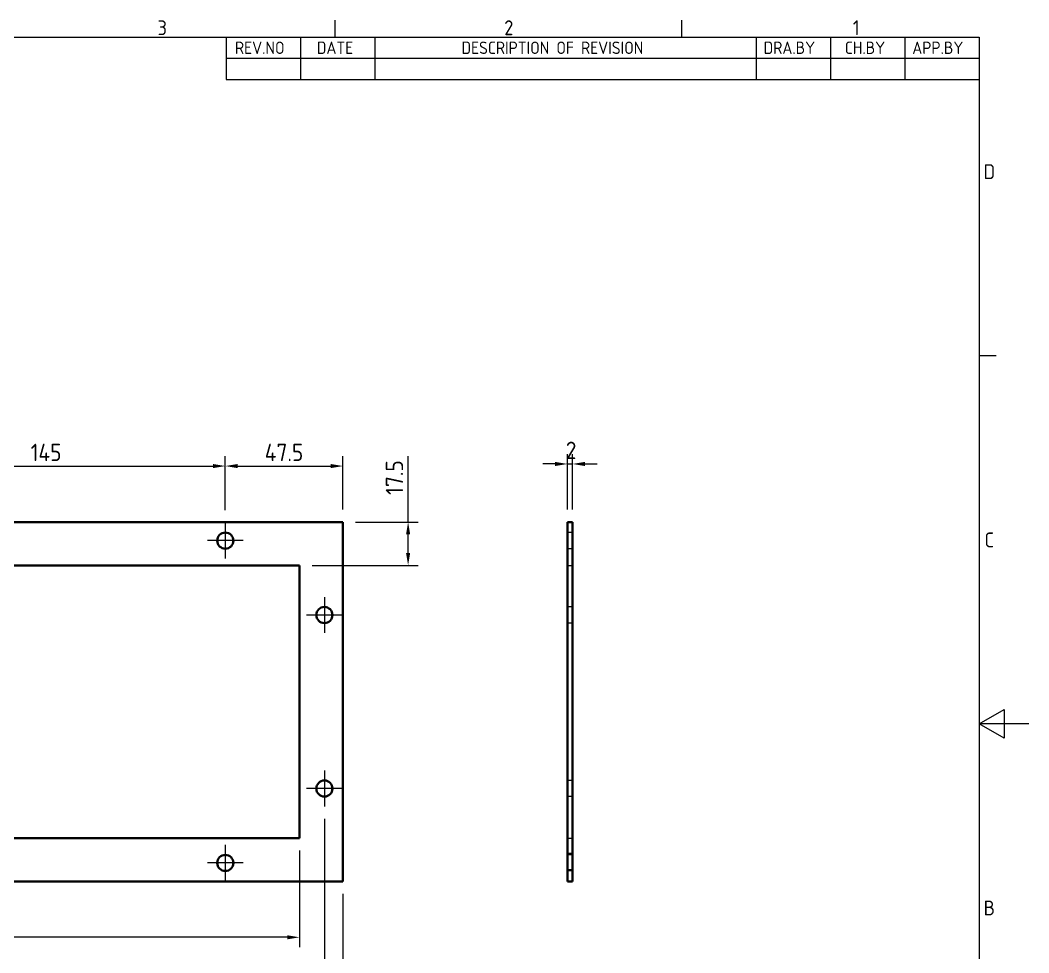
# Model space of a CAD drawing. Header units: millimetres. Extents: x 0 to 840, y 0 to 594.
# Drawn here: x 432.9 to 840, y 204.6 to 580.8 of the extents above; entities that cross this region are included whole.
import ezdxf

# ---------------------------------------------------------------- set-up
doc = ezdxf.new("R2010")
doc.units = ezdxf.units.MM
doc.header["$LTSCALE"] = 2
doc.linetypes.add('CHAIN', pattern=[0.7087, 0.4724, -0.0591, 0.1181, -0.0591])
doc.linetypes.add('DASHED', pattern=[0.2067, 0.1654, -0.0413])
doc.layers.get('0').update_dxf_attribs({"color": 3, "lineweight": 25, "true_color": 0x00ff00})
for name, color, linetype, lineweight, true_color in [('가려진 것(ISO)', 2, 'DASHED', 18, 0xffff00), ('가시적인 것(ISO)', 3, 'Continuous', 40, 0x00ff00), ('기호(ISO)', 5, 'Continuous', 25, 0x0000ff), ('중심 표식(ISO)', 1, 'Continuous', 25, 0xff0000), ('치수(ISO)', 2, 'Continuous', 25, 0xffff00)]:
    doc.layers.add(name, color=color, linetype=linetype, lineweight=lineweight, true_color=true_color)
doc.layers.add('경계(ISO)', color=7, linetype='Continuous', lineweight=25)
doc.styles.add('ISO ProportionalPSTEK', font='isocp.shx')
doc.styles.add('문자 텍스트_PSTEK_POSCO', font='isocp.shx')
doc.styles.add('치수 텍스트_PSTEK_POSCO', font='isocp.shx')
doc.dimstyles.new('치수_PSTEK_POSCO', dxfattribs={"dimscale": 2, "dimtxt": 3.5, "dimasz": 2.5, "dimexe": 2, "dimexo": 2.5, "dimgap": 1, "dimtad": 1, "dimrnd": 1e-08, "dimdsep": 46, "dimtxsty": '치수 텍스트_PSTEK_POSCO', "dimcen": 0.09, "dimdle": 10, "dimclrd": 7, "dimclre": 7, "dimclrt": 2, "dimadec": 1, "dimazin": 2, "dimtfac": 1, "dimtmove": 0, "dimatfit": 3, "dimfxl": 1, "dimtolj": 1, "dimlwd": -1, "dimlwe": -1, "dimarcsym": 0})

# ---------------------------------------------------------------- blocks, each defined once
blk = doc.blocks.new('경계 Default Border')
at = {"layer": '경계(ISO)'}
for p, q in [((280, 287.0000076293945), (280, 290.4000091552734)), ((350, 287.0000076293945), (350, 290.4000091552734)), ((410, 222.7499961853027), (413.4000015258789, 222.7499961853027))]:
    blk.add_line(p, q, dxfattribs=at)
at = {"layer": '경계(ISO)', "flags": 128}
for points in [[(10, 10), (10, 287.0000076293945), (410, 287.0000076293945), (410, 10), (10, 10)], [(420, 148.5000038146973), (410, 148.5000038146973), (415, 151.3867473602295), (415, 145.6132507324219), (410, 148.5000038146973)]]:
    blk.add_lwpolyline(points, dxfattribs=at)
at = {"layer": '경계(ISO)', "color": 2, "true_color": 0xffff00, "char_height": 3.00000011920929, "attachment_point": 7, "style": '문자 텍스트_PSTEK_POSCO'}
for s, insert in [('3', (244.1685395229535, 287.3713945155963)), ('2', (314.127739416884, 287.3713945155963)), ('1', (384.4860661041481, 287.4)), ('D', (410.878270202895, 258.3463944559917)), ('C', (411.0445395201643, 184.0963944559917)), ('B', (410.878270202895, 109.8463944559917))]:
    blk.add_mtext(s, dxfattribs=dict(at, insert=insert))
blk = doc.blocks.new('리비전 내역')
at = {"layer": '기호(ISO)'}
for p, q in [((258, 287.0000076293945), (410, 287.0000076293945)), ((258, 287.0000076293945), (258, 282.7200076293945)), ((273, 287.0000076293945), (273, 282.7200076293945)), ((288, 287.0000076293945), (288, 282.7200076293945)), ((365, 287.0000076293945), (365, 282.7200076293945)), ((380, 287.0000076293945), (380, 282.7200076293945)), ((395, 287.0000076293945), (395, 282.7200076293945)), ((410, 287.0000076293945), (410, 282.7200076293945)), ((258, 282.7200076293945), (410, 282.7200076293945)), ((258, 282.7200076293945), (258, 278.4400076293945)), ((273, 282.7200076293945), (273, 278.4400076293945)), ((288, 282.7200076293945), (288, 278.4400076293945)), ((365, 282.7200076293945), (365, 278.4400076293945)), ((380, 282.7200076293945), (380, 278.4400076293945)), ((395, 282.7200076293945), (395, 278.4400076293945)), ((410, 282.7200076293945), (410, 278.4400076293945)), ((258, 278.4400076293945), (410, 278.4400076293945))]:
    blk.add_line(p, q, dxfattribs=at)
at = {"layer": '기호(ISO)', "color": 2, "true_color": 0xffff00, "char_height": 2.5, "attachment_point": 7, "style": 'ISO ProportionalPSTEK'}
for s, insert in [('REV.NO', (259.7871163682308, 283.5831900503393)), ('DATE', (276.3142317728366, 283.5831900503393)), ('DESCRIPTION OF REVISION', (305.5070204333629, 283.5831900503393)), ('DRA.BY', (366.4757339553204, 283.5831900503393)), ('CH.BY', (382.8642915086117, 283.5831900503393)), ('APP.BY', (396.4777339604404, 283.5831900503393))]:
    blk.add_mtext(s, dxfattribs=dict(at, insert=insert))
blk = doc.blocks.new('*D24')
at = {"layer": 'Defpoints', "color": 0, "transparency": 16777216}
for p in [(515.6834532949595, 400.955021213748), (370.6834532949594, 378.1198823561219), (515.6834532949595, 378.1198823561219)]:
    blk.add_point(p, dxfattribs=at)
at = {"layer": '치수(ISO)', "color": 7, "transparency": 16777216}
for p, q in [((370.6834532949594, 383.1198823561219), (370.6834532949594, 404.955021213748)), ((515.6834532949595, 383.1198823561219), (515.6834532949595, 404.955021213748)), ((375.6834532949594, 400.955021213748), (510.6834532949595, 400.955021213748))]:
    blk.add_line(p, q, dxfattribs=at)
for points in [[(375.6834532949594, 401.7883545470813), (375.6834532949594, 400.1216878804147), (370.6834532949594, 400.955021213748)], [(510.6834532949595, 401.7883545470813), (510.6834532949595, 400.1216878804147), (515.6834532949595, 400.955021213748)]]:
    blk.add_solid(points, dxfattribs=at)
at = {"layer": '치수(ISO)', "color": 2, "transparency": 16777216, "insert": (437.1084785481289, 406.455021213748), "char_height": 7, "attachment_point": 4, "style": '치수 텍스트_PSTEK_POSCO'}
blk.add_mtext('\\A1;145', dxfattribs=at)
blk = doc.blocks.new('*D25')
at = {"layer": 'Defpoints', "color": 0, "transparency": 16777216}
for p in [(563.1834532949595, 400.955021213748), (515.6834532949595, 378.1198823561219), (563.1834532949595, 378.3698823561219)]:
    blk.add_point(p, dxfattribs=at)
at = {"layer": '치수(ISO)', "color": 7, "transparency": 16777216}
for p, q in [((515.6834532949595, 383.1198823561219), (515.6834532949595, 404.955021213748)), ((563.1834532949595, 383.3698823561219), (563.1834532949595, 404.955021213748)), ((520.6834532949595, 400.955021213748), (558.1834532949595, 400.955021213748))]:
    blk.add_line(p, q, dxfattribs=at)
for points in [[(520.6834532949595, 401.7883545470813), (520.6834532949595, 400.1216878804147), (515.6834532949595, 400.955021213748)], [(558.1834532949595, 401.7883545470813), (558.1834532949595, 400.1216878804147), (563.1834532949595, 400.955021213748)]]:
    blk.add_solid(points, dxfattribs=at)
at = {"layer": '치수(ISO)', "color": 2, "transparency": 16777216, "insert": (531.6084785481289, 406.455021213748), "char_height": 7, "attachment_point": 4, "style": '치수 텍스트_PSTEK_POSCO'}
blk.add_mtext('\\A1;47.5', dxfattribs=at)
blk = doc.blocks.new('*D26')
at = {"layer": 'Defpoints', "color": 0, "transparency": 16777216}
for p in [(195.6834532949594, 250.8698823561218), (545.6834532949595, 250.8698823561219), (195.6834532949594, 210.8698823561218)]:
    blk.add_point(p, dxfattribs=at)
at = {"layer": '치수(ISO)', "color": 7, "transparency": 16777216}
for p, q in [((195.6834532949594, 245.8698823561218), (195.6834532949594, 206.8698823561218)), ((545.6834532949595, 245.8698823561219), (545.6834532949595, 206.8698823561218)), ((540.6834532949595, 210.8698823561218), (200.6834532949594, 210.8698823561218))]:
    blk.add_line(p, q, dxfattribs=at)
for points in [[(200.6834532949594, 211.7032156894552), (200.6834532949594, 210.0365490227885), (195.6834532949594, 210.8698823561218)], [(540.6834532949595, 211.7032156894552), (540.6834532949595, 210.0365490227885), (545.6834532949595, 210.8698823561218)]]:
    blk.add_solid(points, dxfattribs=at)
at = {"layer": '치수(ISO)', "color": 2, "transparency": 16777216, "insert": (364.3806973894476, 216.3698823561218), "char_height": 7, "attachment_point": 4, "style": '치수 텍스트_PSTEK_POSCO'}
blk.add_mtext('\\A1;350', dxfattribs=at)
blk = doc.blocks.new('*D27')
at = {"layer": 'Defpoints', "color": 0, "transparency": 16777216}
for p in [(185.6834532949593, 263.6198823561219), (555.6834532949595, 263.6198823561219), (555.6834532949595, 188.7874352553135)]:
    blk.add_point(p, dxfattribs=at)
at = {"layer": '치수(ISO)', "color": 7, "transparency": 16777216}
for p, q in [((185.6834532949593, 258.6198823561219), (185.6834532949593, 184.7874352553135)), ((555.6834532949595, 258.6198823561219), (555.6834532949595, 184.7874352553135)), ((190.6834532949593, 188.7874352553135), (550.6834532949595, 188.7874352553135))]:
    blk.add_line(p, q, dxfattribs=at)
for points in [[(190.6834532949593, 189.6207685886469), (190.6834532949593, 187.9541019219802), (185.6834532949593, 188.7874352553135)], [(550.6834532949595, 189.6207685886469), (550.6834532949595, 187.9541019219802), (555.6834532949595, 188.7874352553135)]]:
    blk.add_solid(points, dxfattribs=at)
at = {"layer": '치수(ISO)', "color": 2, "transparency": 16777216, "insert": (364.3806973894476, 194.2874352553135), "char_height": 7, "attachment_point": 4, "style": '치수 텍스트_PSTEK_POSCO'}
blk.add_mtext('\\A1;370', dxfattribs=at)
blk = doc.blocks.new('*D28')
at = {"layer": 'Defpoints', "color": 0, "transparency": 16777216}
for p in [(178.1834532949594, 233.3698823561219), (563.1834532949595, 233.3698823561219), (178.1834532949594, 165.3709458351518)]:
    blk.add_point(p, dxfattribs=at)
at = {"layer": '치수(ISO)', "color": 7, "transparency": 16777216}
for p, q in [((178.1834532949594, 228.3698823561219), (178.1834532949594, 161.3709458351518)), ((563.1834532949595, 228.3698823561219), (563.1834532949595, 161.3709458351518)), ((558.1834532949595, 165.3709458351518), (183.1834532949594, 165.3709458351518))]:
    blk.add_line(p, q, dxfattribs=at)
for points in [[(183.1834532949594, 166.2042791684852), (183.1834532949594, 164.5376125018185), (178.1834532949594, 165.3709458351518)], [(558.1834532949595, 166.2042791684852), (558.1834532949595, 164.5376125018185), (563.1834532949595, 165.3709458351518)]]:
    blk.add_solid(points, dxfattribs=at)
at = {"layer": '치수(ISO)', "color": 2, "transparency": 16777216, "insert": (364.2384785481288, 170.8709458351518), "char_height": 7, "attachment_point": 4, "style": '치수 텍스트_PSTEK_POSCO'}
blk.add_mtext('\\A1;385', dxfattribs=at)
blk = doc.blocks.new('*D34')
at = {"layer": 'Defpoints', "color": 0, "transparency": 16777216}
for p in [(655.8101027239547, 401.7990128020438), (653.8101027239547, 378.3698823561219), (655.8101027239547, 378.3698823561219)]:
    blk.add_point(p, dxfattribs=at)
at = {"layer": '치수(ISO)', "color": 7, "transparency": 16777216}
for p, q in [((653.8101027239547, 383.3698823561219), (653.8101027239547, 405.7990128020438)), ((655.8101027239547, 383.3698823561219), (655.8101027239547, 405.7990128020438)), ((648.8101027239547, 401.7990128020438), (643.8101027239547, 401.7990128020438)), ((653.8101027239547, 401.7990128020438), (655.8101027239547, 401.7990128020438)), ((660.8101027239547, 401.7990128020438), (665.8101027239547, 401.7990128020438))]:
    blk.add_line(p, q, dxfattribs=at)
for points in [[(648.8101027239547, 402.6323461353771), (648.8101027239547, 400.9656794687104), (653.8101027239547, 401.7990128020438)], [(660.8101027239547, 402.6323461353771), (660.8101027239547, 400.9656794687104), (655.8101027239547, 401.7990128020438)]]:
    blk.add_solid(points, dxfattribs=at)
at = {"layer": '치수(ISO)', "color": 2, "transparency": 16777216, "insert": (653.1110180782855, 407.2997017784217), "char_height": 7, "attachment_point": 4, "style": '치수 텍스트_PSTEK_POSCO'}
blk.add_mtext('\\A1;2', dxfattribs=at)
blk = doc.blocks.new('*D35')
at = {"layer": 'Defpoints', "color": 0, "transparency": 16777216}
for p in [(563.1834532949595, 378.3698823561219), (589.4623326960794, 378.3698823561219), (545.6834532949595, 360.8698823561219)]:
    blk.add_point(p, dxfattribs=at)
at = {"layer": '치수(ISO)', "color": 7, "transparency": 16777216}
for p, q in [((589.4623326960794, 378.3698823561219), (589.4623326960794, 404.9082890266412)), ((568.1834532949595, 378.3698823561219), (593.4623326960794, 378.3698823561219)), ((589.4623326960794, 365.8698823561219), (589.4623326960794, 373.3698823561219)), ((550.6834532949595, 360.8698823561219), (593.4623326960794, 360.8698823561219))]:
    blk.add_line(p, q, dxfattribs=at)
for points in [[(588.6289993627461, 373.3698823561219), (590.2956660294128, 373.3698823561219), (589.4623326960794, 378.3698823561219)], [(588.6289993627461, 365.8698823561219), (590.2956660294128, 365.8698823561219), (589.4623326960794, 360.8698823561219)]]:
    blk.add_solid(points, dxfattribs=at)
at = {"layer": '치수(ISO)', "color": 2, "transparency": 16777216, "insert": (583.9623326960793, 389.3183395329801), "char_height": 7, "attachment_point": 4, "rotation": 90, "style": '치수 텍스트_PSTEK_POSCO'}
blk.add_mtext('\\A1;17.5', dxfattribs=at)

msp = doc.modelspace()

# ---------------------------------------------------------------- linework, layer by layer
at = {"layer": '가려진 것(ISO)'}
for p, q in [((655.8101027239406, 374.1198823561219), (653.8101027239406, 374.1198823561219)), ((655.8101027239406, 367.6198823561219), (653.8101027239406, 367.6198823561219)), ((653.8101027239496, 360.8698823561219), (655.8101027239495, 360.8698823561219)), ((655.8101027239525, 344.1198823561219), (653.8101027239525, 344.1198823561219)), ((655.8101027239525, 337.6198823561219), (653.8101027239525, 337.6198823561219)), ((655.8101027239525, 274.1198823561219), (653.8101027239525, 274.1198823561219)), ((655.8101027239525, 267.6198823561219), (653.8101027239525, 267.6198823561219)), ((653.8101027239496, 250.8698823561219), (655.8101027239495, 250.8698823561219)), ((655.8101027238977, 244.6201307920655), (653.8101027238976, 244.6201307920655)), ((655.8101027239406, 244.1198823561219), (653.8101027239406, 244.1198823561219)), ((655.8101027238977, 238.1201307920654), (653.8101027238976, 238.1201307920654)), ((655.8101027239406, 237.6198823561219), (653.8101027239406, 237.6198823561219))]:
    msp.add_line(p, q, dxfattribs=at)
at = {"layer": '가시적인 것(ISO)'}
for p, q in [((178.1834532949594, 378.3698823561218), (563.1834532949595, 378.3698823561219)), ((563.1834532949595, 378.3698823561219), (563.1834532949595, 233.3698823561219)), ((655.8101027239547, 378.3698823561219), (653.8101027239547, 378.3698823561219)), ((653.8101027239547, 378.3698823561219), (653.8101027239547, 233.3698823561219)), ((655.8101027239547, 233.3698823561219), (655.8101027239547, 378.3698823561219)), ((195.6834532949594, 360.8698823561218), (545.6834532949595, 360.8698823561219)), ((545.6834532949595, 360.8698823561219), (545.6834532949595, 250.8698823561219)), ((545.6834532949595, 250.8698823561219), (195.6834532949594, 250.8698823561218)), ((563.1834532949595, 233.3698823561219), (178.1834532949595, 233.3698823561219)), ((655.8101027239547, 233.3698823561219), (653.8101027239547, 233.3698823561219))]:
    msp.add_line(p, q, dxfattribs=at)
for centre in [(515.6834532949595, 370.8698823561219), (555.6834532949595, 340.8698823561219), (555.6834532949595, 270.8698823561219), (515.6834532949595, 240.8698823561219)]:
    msp.add_circle(centre, 3.25, dxfattribs=at)
at = {"layer": '중심 표식(ISO)', "linetype": 'CHAIN'}
for p, q in [((515.6834532949595, 378.1198823561219), (515.6834532949595, 363.6198823561219)), ((522.9334532949595, 370.8698823561219), (508.4334532949594, 370.8698823561219)), ((555.6834532949595, 348.1198823561219), (555.6834532949595, 333.6198823561219)), ((562.9334532949595, 340.8698823561219), (548.4334532949593, 340.8698823561219)), ((555.6834532949595, 278.1198823561219), (555.6834532949595, 263.6198823561219)), ((562.9334532949595, 270.8698823561219), (548.4334532949593, 270.8698823561219)), ((515.6834532949595, 248.1198823561219), (515.6834532949595, 233.6198823561219)), ((522.9334532949595, 240.8698823561219), (508.4334532949594, 240.8698823561219))]:
    msp.add_line(p, q, dxfattribs=at)

# ---------------------------------------------------------------- block references
at = {"xscale": 2, "yscale": 2, "zscale": 2}
msp.add_blockref('경계 Default Border', (0, 0), dxfattribs=at)
at = {"layer": '기호(ISO)', "xscale": 2, "yscale": 2, "zscale": 2}
msp.add_blockref('리비전 내역', (0, 0), dxfattribs=at)

# ---------------------------------------------------------------- dimensions: what is measured, and where the dimension line sits
at = {"layer": '치수(ISO)', "color": 7}
for base, p1, p2, angle, override, picture, middle in [((655.8101027239547, 401.7990128020438), (653.8101027239547, 378.3698823561219), (655.8101027239547, 378.3698823561219), 180, {"dimdec": 2, "dimtp": 0, "dimtm": -0, "dimtdec": 2, "dimtofl": 1, "dimatfit": 1}, '*D34', (654.8101027239547, 401.7990128020438)), ((515.6834532949595, 400.955021213748), (370.6834532949594, 378.1198823561219), (515.6834532949595, 378.1198823561219), 180, {"dimdec": 2, "dimtp": 0, "dimtm": -0, "dimtdec": 2, "dimtofl": 0, "dimatfit": 1}, '*D24', (443.2034532949594, 400.955021213748)), ((563.1834532949595, 400.955021213748), (515.6834532949595, 378.1198823561219), (563.1834532949595, 378.3698823561219), 180, {"dimdec": 2, "dimtp": 0, "dimtm": -0, "dimtdec": 2, "dimtofl": 0, "dimatfit": 1}, '*D25', (539.4534532949594, 400.955021213748)), ((589.4623326960794, 378.3698823561219), (545.6834532949595, 360.8698823561219), (563.1834532949595, 378.3698823561219), 270, {"dimdec": 2, "dimtp": 0, "dimtm": -0, "dimtdec": 2, "dimtofl": 0, "dimatfit": 2}, '*D35', (589.4623326960793, 396.1133142798107)), ((555.6834532949595, 188.7874352553135), (185.6834532949593, 263.6198823561219), (555.6834532949595, 263.6198823561219), 180, {"dimdec": 2, "dimtp": 0, "dimtm": -0, "dimtdec": 2, "dimtofl": 0, "dimatfit": 1}, '*D27', (370.6834532949594, 188.7874352553135)), ((195.6834532949594, 210.8698823561218), (545.6834532949595, 250.8698823561219), (195.6834532949594, 250.8698823561218), 180, {"dimdec": 2, "dimtp": 0, "dimtm": -0, "dimtdec": 2, "dimtofl": 0, "dimatfit": 1}, '*D26', (370.6834532949594, 210.8698823561218)), ((178.1834532949594, 165.3709458351518), (563.1834532949595, 233.3698823561219), (178.1834532949594, 233.3698823561219), 180, {"dimdec": 2, "dimtp": 0, "dimtm": -0, "dimtdec": 2, "dimtofl": 0, "dimatfit": 1}, '*D28', (370.6834532949594, 165.3709458351518))]:
    dim = msp.add_linear_dim(base=base, p1=p1, p2=p2, angle=angle, dimstyle='치수_PSTEK_POSCO', override=override, dxfattribs=at)
    dim.commit()
    dim.dimension.update_dxf_attribs({"geometry": picture, "text_midpoint": middle, "dimtype": 160})

doc.saveas('drawing.dxf')
